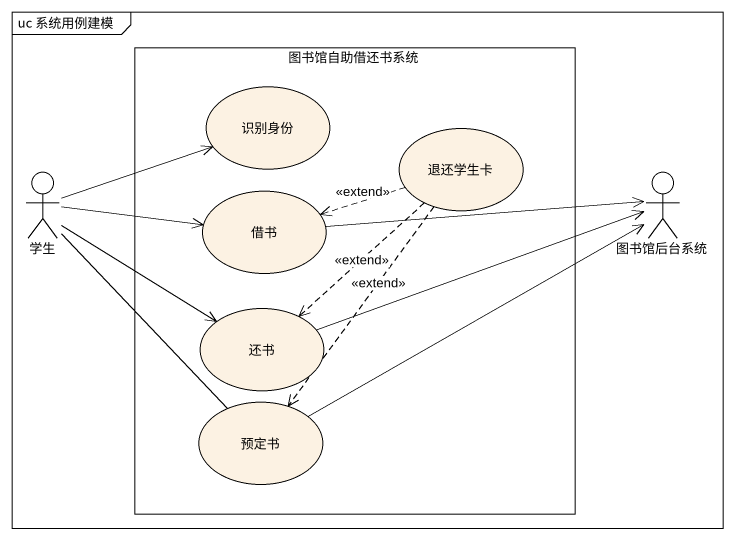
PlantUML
@startuml
mainframe uc 系统用例建模
rectangle 图书馆自助借还书系统 {
  usecase 识别身份
  usecase 退还学生卡
  usecase 借书
  usecase 还书
  usecase 预定书
}
actor 学生
actor 图书馆后台系统
退还学生卡 .left.> 借书 : <<extend>>
退还学生卡 ..> 还书 : <<extend>>
退还学生卡 ..> 预定书 : <<extend>>
学生 -right-> 识别身份
学生 -right-> 借书
学生 -right-> 还书
学生 -- 预定书
图书馆后台系统 <-left- 借书
图书馆后台系统 <-left- 还书
图书馆后台系统 <-left- 预定书
@enduml
